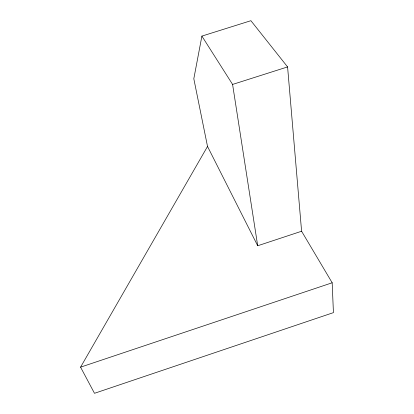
<?xml version="1.0" encoding="UTF-8"?>
<svg xmlns="http://www.w3.org/2000/svg" width="414" height="414" viewBox="0 0 414 414"><rect width="100%" height="100%" fill="white"/><g stroke="black" fill="none" stroke-linecap="round" stroke-linejoin="round"><path stroke-width="0.62" d="M201.897 36.101L193.814 78.753L207.523 146.447L257.694 245.761L301.594 231.24L287.585 66.918L250.905 20.7L201.897 36.101L232.59 84.43L257.694 245.761M301.594 231.24L332.178 282.778L333.425 312.632L94.49 393.3L80.575 367.161L207.523 146.447M80.575 367.161L332.178 282.778M232.59 84.43L287.585 66.918"/></g></svg>
